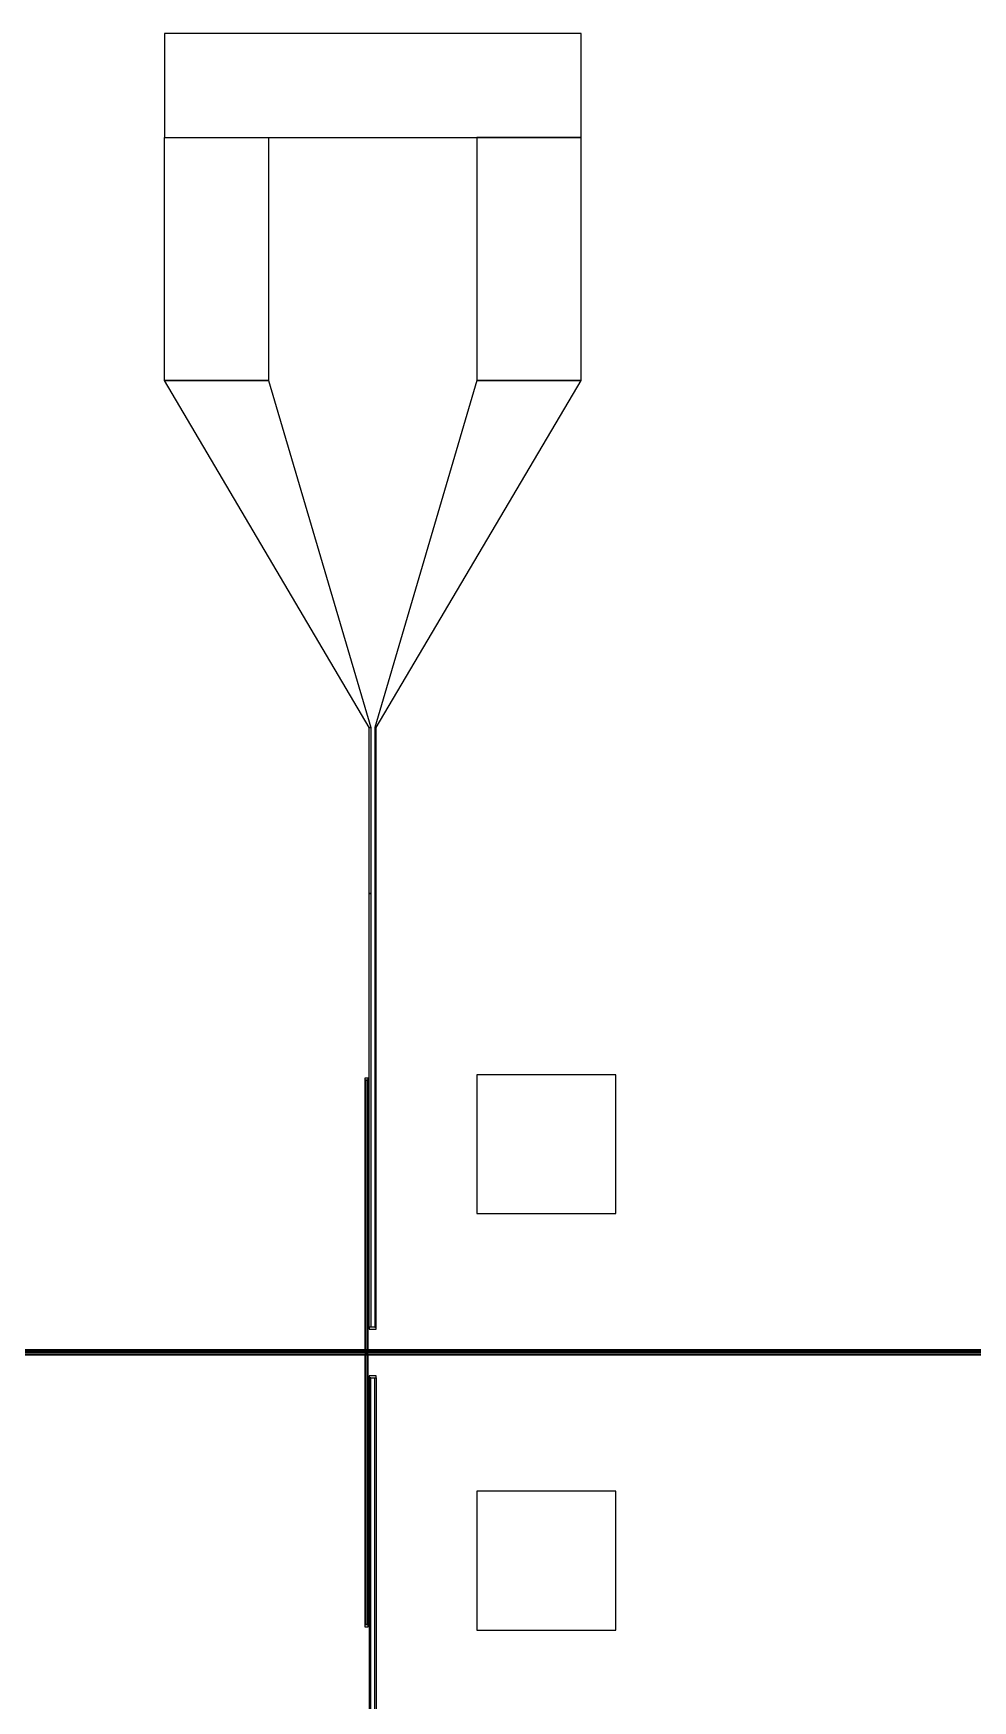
# Model space of a CAD drawing. Extents: x -18850 to 18850, y -21700 to 21700.
# Drawn here: x -7019 to -6343, y -16351 to -15150 of the extents above; entities that cross this region are included whole.
import ezdxf

# ---------------------------------------------------------------- set-up
doc = ezdxf.new("R2010")
doc.units = 0
for name, color, linetype in [('GAP', 1, 'continuous'), ('PIN', 2, 'continuous'), ('VIA', 3, 'continuous')]:
    doc.layers.add(name, color=color, linetype=linetype)

# ---------------------------------------------------------------- blocks, each defined once
blk = doc.blocks.new('R2C1')
for points in [[(3975, 1900), (3975, 1825), (4275, 1825), (4275, 1900), (3975, 1900)], [(4050, 1825), (4050, 1650), (3975, 1650), (3975, 1825), (4050, 1825)], [(4200, 1825), (4200, 1650), (4275, 1650), (4275, 1825), (4200, 1825)], [(4050, 1650), (4123.5, 1400), (4122.5, 1400), (3975, 1650), (4050, 1650)], [(4200, 1650), (4126.5, 1400), (4127.5, 1400), (4275, 1650), (4200, 1650)], [(4123.5, 1400), (4123.5, 1280.5), (4122.5, 1280.5), (4122.5, 1400), (4123.5, 1400)], [(4126.5, 1400), (4126.5, 1280.5), (4127.5, 1280.5), (4127.5, 1400), (4126.5, 1400)], [(4123.5, 1280.5), (4123.5, 968.2), (4122.5, 968.2), (4122.5, 1280.5), (4123.5, 1280.5)], [(4126.5, 1280.5), (4126.5, 968.2), (4127.5, 968.2), (4127.5, 1280.5), (4126.5, 1280.5)], [(4122.5, 968.2), (4122.5, 966.8), (4127.5, 966.8), (4127.5, 968.2), (4122.5, 968.2)], [(4127.5, 931.8), (4127.5, 933.2), (4122.5, 933.2), (4122.5, 931.8), (4127.5, 931.8)], [(4123.5, 619.5), (4123.5, 931.8), (4122.5, 931.8), (4122.5, 619.5), (4123.5, 619.5)], [(4126.5, 619.5), (4126.5, 931.8), (4127.5, 931.8), (4127.5, 619.5), (4126.5, 619.5)]]:
    blk.add_lwpolyline(points)
blk = doc.blocks.new('R2C1GAP')
for points in [[(4121.7, 1146), (4121.7, 1147.5), (4119.2, 1147.5), (4119.2, 1146), (4121.7, 1146)], [(4121.7, 951), (4121.7, 1146), (4119.2, 1146), (4119.2, 951), (4121.7, 951)], [(4755.2, 951.8), (3201.8, 951.8), (3201.8, 948.3), (4755.2, 948.3), (4755.2, 951.8)], [(4119.2, 949), (4119.2, 754), (4121.7, 754), (4121.7, 949), (4119.2, 949)], [(4119.2, 754), (4119.2, 752.5), (4121.7, 752.5), (4121.7, 754), (4119.2, 754)]]:
    blk.add_lwpolyline(points)
blk = doc.blocks.new('R2C1PIN')
for points in [[(4121.1, 951), (4121.1, 1146), (4119.8, 1146), (4119.8, 951), (4121.1, 951)], [(4755.2, 950.4), (3201.8, 950.4), (3201.8, 951.3), (4755.2, 951.3), (4755.2, 950.4)], [(4755.2, 949.7), (3201.8, 949.7), (3201.8, 948.8), (4755.2, 948.8), (4755.2, 949.7)], [(4119.8, 949), (4119.8, 754), (4121.1, 754), (4121.1, 949), (4119.8, 949)]]:
    blk.add_lwpolyline(points)
blk = doc.blocks.new('R2C1VIA')
at = {"layer": 'via'}
for points in [[(4200, 1150), (4200, 1050), (4300, 1050), (4300, 1150), (4200, 1150)], [(4200, 850), (4200, 750), (4300, 750), (4300, 850), (4200, 850)]]:
    blk.add_lwpolyline(points, dxfattribs=at)

msp = doc.modelspace()

# ---------------------------------------------------------------- block references
msp.add_blockref('R2C1', (-10900, -17050))
at = {"layer": 'gap'}
msp.add_blockref('R2C1gap', (-10900, -17050), dxfattribs=at)
at = {"layer": 'pin'}
msp.add_blockref('R2C1pin', (-10900, -17050), dxfattribs=at)
at = {"layer": 'via'}
msp.add_blockref('R2C1via', (-10900, -17050), dxfattribs=at)

doc.saveas('drawing.dxf')
